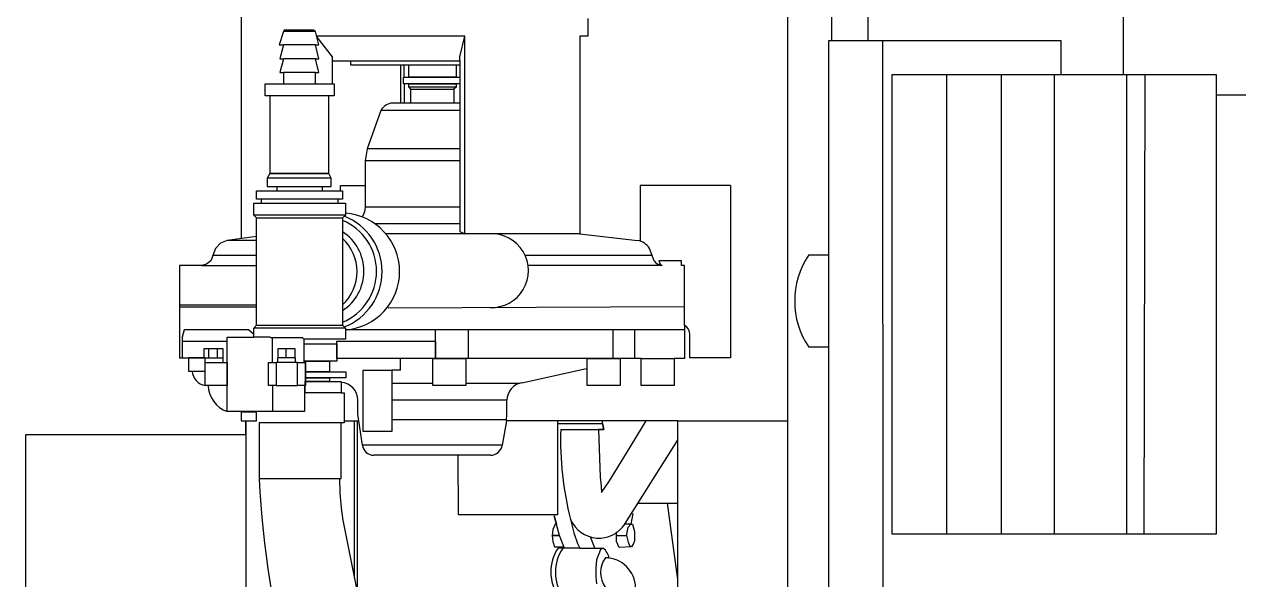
# Model space of a CAD drawing. Header units: metres. Extents: x -22 to 564, y 0 to 143.
# Drawn here: x 41.526 to 42.056, y 51.117 to 51.36 of the extents above; entities that cross this region are included whole.
import ezdxf
from ezdxf.xclip import XClip

# ---------------------------------------------------------------- set-up
doc = ezdxf.new("R2010")
doc.units = ezdxf.units.M
doc.header["$XCLIPFRAME"] = 2
doc.layers.add('XREF  PB CONJ$0$PARQUE', color=251, linetype='Continuous')
doc.layers.add('XREF PB NEURO-ONCOLOGIA$0$EQUIPO', color=8, linetype='Continuous')

# ---------------------------------------------------------------- blocks, each defined once
blk = doc.blocks.new('*U219')
at = {"color": 0}
for p, q in [((-2584, 1725.86), (-2584, 996.45)), ((-2592.96, 996.45), (-2392.32, 996.45)), ((-2592.96, 854.82), (-2592.96, 996.45)), ((-2392.32, 996.45), (-2392.32, 854.82)), ((-2592.96, 965.21), (-2392.32, 964.85)), ((-2592.96, 955.86), (-2937.66, 955.86)), ((-2392.32, 957.37), (-2592.96, 957.37)), ((-2592.96, 928.73), (-2607.73, 928.73)), ((-2607.73, 928.73), (-2607.73, 827.05)), ((-2592.96, 925.63), (-2392.32, 925.63)), ((-2392.32, 902.65), (-2592.96, 902.65)), ((-2592.96, 878.62), (-2392.32, 878.62)), ((-2392.32, 854.82), (-2592.96, 854.82)), ((-2156.33, 851.08), (-2607.73, 850.8)), ((-2607.73, 844.42), (-2637.6, 844.42)), ((-2607.73, 828.46), (-2637.6, 828.46)), ((-2607.73, 827.05), (-2156.33, 827.05)), ((-2514.2, 827.05), (-2514.2, 818.38)), ((-2473.94, 827.05), (-2473.94, 818.38)), ((-2657.53, 809.08), (-2036.13, 809.08)), ((-2441.84, 761.29), (-2441.84, 809.08)), ((-2544.62, 784.23), (-2469.29, 784.23)), ((-2544.62, 784.23), (-2544.62, 744.83)), ((-2469.29, 784.23), (-2469.29, 766.54)), ((-2483.52, 764.21), (-2509.6, 764.21)), ((-2509.6, 764.21), (-2509.6, 762.8)), ((-2491.59, 764.21), (-2491.04, 634.75)), ((-2483.52, 764.21), (-2469.01, 764.21)), ((-2481.51, 764.21), (-2481.51, 616.01)), ((-2469.29, 766.54), (-2479.46, 766.54)), ((-2469.01, 764.21), (-2469.01, 759.63)), ((-2509.6, 762.8), (-2511.61, 762.8)), ((-2511.61, 762.8), (-2511.61, 752.95)), ((-2469.01, 759.63), (-2457.21, 759.63)), ((-2469.01, 745.17), (-2469.01, 759.63)), ((-2457.21, 759.63), (-2457.21, 745.17)), ((-2036.13, 761.29), (-2441.84, 761.29)), ((-2441.84, 761.29), (-2441.84, 686.33)), ((-2433.72, 761.29), (-2396.9, 738.15)), ((-2405.9, 743.92), (-2405.9, 761.29)), ((-2405.9, 756.55), (-2372.57, 761.02)), ((-2511.61, 752.95), (-2510.15, 753.49)), ((-2510.15, 753.49), (-2509.6, 754.36)), ((-2509.6, 754.36), (-2509.6, 695.83)), ((-2511.61, 750.94), (-2517.08, 748.89)), ((-2513.93, 750.03), (-2513.93, 694.58)), ((-2544.62, 744.83), (-2520.31, 744.83)), ((-2523.46, 718.47), (-2520.59, 743.64)), ((-2469.01, 745.17), (-2469.02, 615.69)), ((-2457.21, 745.17), (-2469.01, 745.17)), ((-2427.75, 738.74), (-2441.84, 747.4)), ((-2469.01, 742.5), (-2481.51, 742.5)), ((-2415.62, 731.33), (-2427.75, 738.74)), ((-2401.3, 741.64), (-2396.65, 740.73)), ((-2396.65, 741.36), (-2393.46, 742.37)), ((-2396.65, 740.73), (-2396.65, 741.36)), ((-2395.32, 739.59), (-2396.65, 740.72)), ((-2396.65, 740.72), (-2396.65, 737.78)), ((-2393.09, 739.12), (-2395.32, 739.59)), ((-2393.46, 742.37), (-2389.4, 742.37)), ((-2391.6, 738.79), (-2393.09, 739.12)), ((-2391.68, 738.76), (-2388.8, 739.59)), ((-2391.68, 734.43), (-2391.68, 738.76)), ((-2389.4, 742.37), (-2388.21, 741.93)), ((-2388.8, 739.59), (-2387.35, 740.18)), ((-2388.21, 741.93), (-2386.8, 741.04)), ((-2387.35, 740.18), (-2386.8, 740.73)), ((-2386.8, 741.04), (-2386.52, 735.57)), ((-2469.01, 732.93), (-2481.51, 732.93)), ((-2469.01, 736.1), (-2457.21, 736.1)), ((-2469.01, 721.64), (-2469.01, 736.1)), ((-2457.21, 736.1), (-2457.21, 721.64)), ((-2391.68, 734.43), (-2393.39, 734.43)), ((-2389.08, 734.43), (-2391.68, 734.43)), ((-2386.52, 735.57), (-2389.08, 734.43)), ((-2440.65, 728.32), (-2441.84, 728.32)), ((-2441.84, 728.32), (-2441.84, 708.62)), ((-2438.05, 728.87), (-2440.65, 728.32)), ((-2440.65, 728.32), (-2438.05, 728.87)), ((-2440.65, 708.62), (-2440.65, 728.32)), ((-2438.05, 710.08), (-2438.05, 728.87)), ((-2438.05, 728.87), (-2437.97, 726.55)), ((-2437.97, 726.55), (-2417.23, 727.24)), ((-2417.23, 727.24), (-2413.29, 727.69)), ((-2410.52, 727.84), (-2415.62, 731.33)), ((-2413.29, 727.69), (-2410.52, 727.84)), ((-2386.25, 725), (-2386.25, 728.6)), ((-2386.25, 728.6), (-2385.66, 727.46)), ((-2385.66, 727.46), (-2381.05, 725.68)), ((-2617.53, 721.94), (-2609.74, 721.94)), ((-2609.74, 721.94), (-2609.74, 718.47)), ((-2457.21, 721.64), (-2469.01, 721.64)), ((-2386.25, 725), (-2391.1, 723.14)), ((-2386.25, 718.47), (-2386.25, 725)), ((-2381.05, 725.68), (-2377.54, 725.41)), ((-2377.54, 725.41), (-2373.51, 725.45)), ((-2373.51, 725.45), (-2370.61, 725.68)), ((-2609.74, 718.47), (-2523.46, 718.47)), ((-2523.46, 718.47), (-2523.46, 668.13)), ((-2458.43, 693.03), (-2464.68, 721.39)), ((-2392.96, 715.84), (-2388.31, 717.43)), ((-2388.31, 717.43), (-2386.25, 718.47)), ((-2386.25, 718.47), (-2386.25, 711.77)), ((-2399.34, 714.25), (-2392.96, 715.84)), ((-2386.25, 711.77), (-2391.68, 709.53)), ((-2386.8, 707.42), (-2386.8, 711.5)), ((-2386.25, 711.77), (-2386.25, 710.95)), ((-2386.25, 710.95), (-2386.25, 708.9)), ((-2441.84, 708.62), (-2400.69, 708.62)), ((-2441.84, 708.62), (-2440.65, 708.62)), ((-2400.69, 708.62), (-2400.69, 665.42)), ((-2391.68, 709.53), (-2400.39, 707.21)), ((-2400.39, 707.21), (-2396.65, 708.21)), ((-2396.65, 708.21), (-2396.65, 707.62)), ((-2396.65, 707.62), (-2394.36, 706.62)), ((-2394.36, 706.62), (-2391.68, 706.34)), ((-2391.68, 706.34), (-2391.68, 709.53)), ((-2391.68, 709.53), (-2391.68, 706.34)), ((-2391.68, 706.34), (-2389.09, 706.62)), ((-2389.09, 706.62), (-2386.8, 707.42)), ((-2458.3, 668.68), (-2458.3, 692.43)), ((-2444.71, 686.6), (-2450.82, 686.6)), ((-2450.82, 686.6), (-2450.82, 636.26)), ((-2441.84, 686.33), (-2444.71, 686.6)), ((-2442.43, 636.26), (-2442.43, 686.32)), ((-2441.84, 686.33), (-2431.12, 684.55)), ((-2431.12, 684.55), (-2431.12, 623.49)), ((-2426.79, 679.36), (-2426.79, 628.46)), ((-2469.01, 669.82), (-2481.51, 669.82)), ((-2469.01, 668.68), (-2457.21, 668.68)), ((-2469.01, 654.22), (-2469.01, 668.68)), ((-2457.21, 668.68), (-2457.21, 654.22)), ((-2523.46, 668.13), (-2609.74, 668.13)), ((-2609.74, 668.13), (-2609.74, 603.45)), ((-2600.8, 666.03), (-2609.74, 668.13)), ((-2599.02, 666.03), (-2600.8, 666.03)), ((-2599.02, 610.17), (-2599.02, 666.03)), ((-2599.02, 666.03), (-2524.51, 666.03)), ((-2597.29, 618.24), (-2597.29, 666.03)), ((-2597.29, 664.34), (-2591.82, 664.34)), ((-2597.29, 643.78), (-2597.29, 664.34)), ((-2591.82, 666.03), (-2588.9, 666.03)), ((-2591.82, 641.41), (-2591.82, 666.03)), ((-2591.82, 664.34), (-2591.82, 643.78)), ((-2588.9, 666.03), (-2588.9, 641.41)), ((-2588.9, 664.34), (-2587.48, 664.34)), ((-2588.9, 643.78), (-2588.9, 664.34)), ((-2587.48, 664.34), (-2586.57, 663.43)), ((-2587.48, 664.34), (-2587.48, 643.78)), ((-2586.57, 663.43), (-2580.55, 663.43)), ((-2586.57, 644.65), (-2586.57, 663.43)), ((-2580.55, 666.03), (-2580.55, 636.53)), ((-2580.55, 663.43), (-2580.55, 644.65)), ((-2577.31, 666.03), (-2577.32, 631.56)), ((-2560.53, 666.03), (-2560.53, 625.54)), ((-2555.34, 666.03), (-2555.34, 624.67)), ((-2535.09, 666.03), (-2535.09, 624.63)), ((-2527.79, 666.03), (-2527.79, 628.83)), ((-2524.51, 666.03), (-2523.46, 668.13)), ((-2523.46, 668.13), (-2523.46, 633.5)), ((-2400.69, 665.42), (-2426.79, 665.21)), ((-2469.02, 655.32), (-2481.51, 655.32)), ((-2476.58, 655.32), (-2469.02, 655.32)), ((-2476.58, 612.22), (-2476.58, 655.32)), ((-2469.02, 655.32), (-2469.02, 612.22)), ((-2457.21, 654.22), (-2469.01, 654.22)), ((-2458.3, 636.26), (-2458.3, 654.22)), ((-2397.64, 615.11), (-2199.75, 654.77)), ((-2591.82, 643.78), (-2597.29, 643.78)), ((-2587.48, 643.78), (-2588.9, 643.78)), ((-2587.48, 643.78), (-2586.57, 644.45)), ((-2586.57, 644.45), (-2586.57, 644.65)), ((-2580.55, 644.65), (-2586.57, 644.65)), ((-2591.82, 641.73), (-2597.29, 641.73)), ((-2597.29, 640.04), (-2580.55, 640.04)), ((-2588.9, 641.41), (-2591.82, 641.41)), ((-2588.9, 641.73), (-2580.55, 641.73)), ((-2463.86, 640.04), (-2469.02, 640.04)), ((-2463.86, 640.04), (-2463.86, 636.26)), ((-2577.31, 631.56), (-2560.53, 625.54)), ((-2463.86, 636.26), (-2437.14, 636.26)), ((-2463.86, 623.76), (-2463.86, 636.26)), ((-2437.14, 636.26), (-2437.14, 623.76)), ((-2560.53, 625.54), (-2555.34, 624.67)), ((-2555.34, 624.67), (-2535.09, 624.63)), ((-2544.62, 613.91), (-2544.6, 624.65)), ((-2535.09, 624.63), (-2533.04, 624.35)), ((-2533.04, 624.35), (-2531.03, 623.49)), ((-2437.14, 623.76), (-2463.86, 623.76)), ((-2444.71, 621.44), (-2450.82, 621.44)), ((-2431.12, 623.49), (-2444.71, 621.44)), ((-2441.84, 615.42), (-2441.84, 621.89)), ((-2441.84, 620.02), (-2441.84, 621.16)), ((-2441.84, 621.16), (-2367.43, 621.16)), ((-2599.02, 618.24), (-2597.29, 618.24)), ((-2536.78, 616.01), (-2531.58, 616.01)), ((-2536.78, 575.97), (-2536.78, 616.01)), ((-2531.58, 616.01), (-2531.58, 575.97)), ((-2531.58, 616.01), (-2530.39, 614.78)), ((-2483.52, 614.78), (-2482.33, 616.01)), ((-2482.33, 616.01), (-2482.33, 575.98)), ((-2482.33, 616.01), (-2477.45, 616.01)), ((-2477.45, 616.01), (-2477.45, 597.77)), ((-2463.22, 616.28), (-2460.62, 616.28)), ((-2463.22, 598.59), (-2463.22, 616.28)), ((-2460.62, 616.28), (-2460.62, 598.59)), ((-2453.97, 614.18), (-2453.97, 615.42)), ((-2453.97, 615.42), (-2440.92, 615.42)), ((-2373.11, 620.02), (-2441.84, 620.02)), ((-2440.92, 615.42), (-2440.92, 614.18)), ((-2609.25, 603.57), (-2600.8, 610.17)), ((-2600.8, 610.17), (-2599.02, 610.17)), ((-2599.02, 610.17), (-2588.9, 610.17)), ((-2588.9, 611.08), (-2583.7, 611.08)), ((-2588.9, 580.94), (-2588.9, 611.08)), ((-2583.7, 611.08), (-2583.7, 580.94)), ((-2542.29, 613.91), (-2544.62, 613.91)), ((-2542.29, 614.78), (-2538.51, 614.78)), ((-2542.29, 577.2), (-2542.29, 614.78)), ((-2538.51, 614.78), (-2538.51, 577.2)), ((-2538.51, 612.77), (-2536.78, 612.77)), ((-2530.39, 614.78), (-2483.52, 614.78)), ((-2530.39, 577.2), (-2530.39, 614.78)), ((-2483.52, 577.2), (-2483.52, 614.78)), ((-2469.02, 612.22), (-2476.58, 612.22)), ((-2475.4, 612.22), (-2467.83, 612.22)), ((-2475.4, 598.04), (-2475.4, 612.22)), ((-2467.83, 612.22), (-2467.83, 598.04)), ((-2458.94, 614.18), (-2453.97, 614.18)), ((-2458.94, 598.5), (-2458.94, 614.18)), ((-2453.97, 614.18), (-2453.97, 598.5)), ((-2416.62, 614.18), (-2440.92, 614.18)), ((-2440.92, 614.18), (-2440.92, 578.3)), ((-2416.62, 578.3), (-2416.62, 614.18)), ((-2416.62, 613.37), (-2410.24, 613.64)), ((-2549.86, 608.76), (-2583.7, 608.76)), ((-2583.7, 608.76), (-2583.7, 582.99)), ((-2547.77, 609.85), (-2549.86, 608.76)), ((-2549.86, 608.76), (-2549.86, 582.99)), ((-2549.86, 582.99), (-2549.86, 608.76)), ((-2544.07, 609.85), (-2547.77, 609.85)), ((-2547.77, 609.85), (-2547.77, 581.81)), ((-2544.07, 581.81), (-2544.07, 609.85)), ((-2544.07, 605.84), (-2542.29, 605.84)), ((-2467.83, 609.03), (-2463.22, 609.03)), ((-2467.83, 598.59), (-2467.83, 609.03)), ((-2463.22, 609.03), (-2463.22, 598.59)), ((-2460.62, 609.03), (-2458.94, 609.03)), ((-2460.62, 598.59), (-2460.62, 609.03)), ((-2458.94, 609.03), (-2458.94, 598.59)), ((-2611.79, 602.92), (-2612.34, 602.1)), ((-2612.34, 602.1), (-2612.34, 589.29)), ((-2605.95, 604.43), (-2611.79, 602.92)), ((-2611.79, 602.92), (-2611.79, 588.92)), ((-2609.74, 603.45), (-2609.25, 603.57)), ((-2599.89, 604.43), (-2605.95, 602.92)), ((-2605.95, 602.92), (-2605.95, 604.43)), ((-2605.95, 602.92), (-2605.95, 589.01)), ((-2593.87, 604.43), (-2599.89, 602.92)), ((-2599.89, 602.92), (-2599.89, 604.43)), ((-2599.89, 602.92), (-2599.89, 589.01)), ((-2593.87, 602.92), (-2593.87, 604.43)), ((-2593.87, 602.92), (-2593.87, 589.01)), ((-2588.9, 602.92), (-2593.87, 602.92)), ((-2477.45, 597.77), (-2478, 597.41)), ((-2478, 597.41), (-2478, 583.25)), ((-2467.28, 598.04), (-2477.45, 598.04)), ((-2467.83, 598.04), (-2475.4, 598.04)), ((-2467.28, 594.26), (-2469.29, 594.26)), ((-2469.29, 594.26), (-2469.29, 586.41)), ((-2463.22, 598.59), (-2467.83, 598.59)), ((-2467.28, 595.12), (-2467.28, 598.59)), ((-2467.28, 598.59), (-2457.2, 598.59)), ((-2457.16, 595.12), (-2467.28, 595.12)), ((-2467.28, 595.12), (-2467.28, 585.82)), ((-2457.2, 595.12), (-2467.28, 595.12)), ((-2460.62, 598.59), (-2463.22, 598.59)), ((-2458.94, 598.59), (-2460.62, 598.59)), ((-2453.97, 598.5), (-2458.94, 598.5)), ((-2457.2, 598.59), (-2457.2, 595.12)), ((-2457.2, 598.1), (-2445.85, 598.1)), ((-2457.16, 585.82), (-2457.16, 595.12)), ((-2445.85, 598.1), (-2445.85, 564.39)), ((-2612.34, 589.29), (-2611.79, 588.92)), ((-2611.79, 588.92), (-2605.95, 587.14)), ((-2605.95, 587.14), (-2605.95, 589.01)), ((-2605.95, 589.01), (-2599.89, 587.4)), ((-2599.89, 587.4), (-2599.89, 589.01)), ((-2599.89, 589.01), (-2593.87, 587.42)), ((-2593.87, 587.42), (-2593.87, 589.01)), ((-2593.87, 589.01), (-2588.9, 589.01)), ((-2473.35, 593.98), (-2469.29, 593.99)), ((-2473.35, 586.69), (-2473.35, 593.98)), ((-2469.29, 590.15), (-2473.35, 590.15)), ((-2544.07, 586.1), (-2542.3, 586.1)), ((-2467.28, 584.13), (-2478, 584.13)), ((-2469.29, 586.69), (-2473.35, 586.69)), ((-2469.29, 586.41), (-2467.28, 586.41)), ((-2467.28, 585.82), (-2457.16, 585.82)), ((-2467.28, 585.82), (-2457.16, 585.82)), ((-2467.28, 582.36), (-2467.28, 585.82)), ((-2457.16, 585.82), (-2457.16, 582.36)), ((-2457.16, 584.14), (-2445.85, 584.14)), ((-2583.7, 580.94), (-2588.9, 580.94)), ((-2583.7, 582.99), (-2549.86, 582.99)), ((-2549.86, 582.99), (-2547.77, 581.81)), ((-2547.77, 581.81), (-2544.07, 581.81)), ((-2538.51, 579.21), (-2536.78, 579.21)), ((-2478, 583.25), (-2478.27, 583.22)), ((-2478.27, 583.22), (-2478.27, 575.97)), ((-2457.16, 582.36), (-2467.28, 582.36)), ((-2440.92, 578.3), (-2416.62, 578.3)), ((-2538.51, 577.2), (-2542.29, 577.2)), ((-2531.58, 575.97), (-2536.78, 575.97)), ((-2530.39, 577.2), (-2531.58, 575.97)), ((-2531.58, 575.97), (-2530.39, 577.2)), ((-2483.52, 577.2), (-2530.39, 577.2)), ((-2522.32, 577.2), (-2520.59, 564.39)), ((-2520.59, 577.2), (-2520.59, 564.39)), ((-2513.93, 577.2), (-2513.93, 558.06)), ((-2509.6, 553.17), (-2509.6, 577.2)), ((-2492.23, 577.2), (-2492.23, 543.55)), ((-2491.59, 543.55), (-2491.59, 577.2)), ((-2482.33, 575.97), (-2483.52, 577.2)), ((-2478.27, 575.97), (-2482.33, 575.97)), ((-2479.73, 575.7), (-2481.51, 573.69)), ((-2481.51, 573.69), (-2481.51, 545.6)), ((-2479.73, 575.97), (-2479.73, 575.7)), ((-2479.73, 575.7), (-2479.73, 575.7)), ((-2478.27, 564.39), (-2478.27, 575.97)), ((-2441.84, 577.2), (-2445.58, 577.2)), ((-2445.58, 577.2), (-2445.58, 570.55)), ((-2441.84, 570.55), (-2441.84, 577.2)), ((-2645.35, 570.55), (-2521.44, 570.55)), ((-2445.58, 570.55), (-2441.84, 570.55)), ((-2435.77, 572.51), (-2441.84, 572.51)), ((-2441.84, 572.51), (-2306.86, 572.51)), ((-2435.77, 476.43), (-2435.77, 572.51)), ((-2520.59, 564.39), (-2519.4, 561.52)), ((-2467.28, 564.39), (-2478.27, 564.39)), ((-2476.58, 544.69), (-2476.58, 564.39)), ((-2473.35, 554.27), (-2473.35, 562.43)), ((-2473.35, 562.43), (-2469.29, 562.43)), ((-2469.29, 543.55), (-2469.29, 562.43)), ((-2469.29, 562.43), (-2467.28, 562.43)), ((-2467.28, 562.43), (-2467.28, 564.39)), ((-2445.85, 564.39), (-2467.28, 564.39)), ((-2467.28, 564.39), (-2457.16, 564.39)), ((-2467.28, 554.75), (-2467.28, 564.39)), ((-2457.16, 564.39), (-2457.16, 554.75)), ((-2519.4, 561.52), (-2517.08, 559.24)), ((-2517.08, 559.24), (-2511.61, 557.19)), ((-2511.61, 557.19), (-2510.15, 555.41)), ((-2469.29, 560.1), (-2473.35, 560.1)), ((-2510.15, 555.41), (-2509.6, 553.17)), ((-2509.6, 553.17), (-2509.6, 543.55)), ((-2469.29, 556.32), (-2473.35, 556.32)), ((-2469.29, 554.27), (-2473.35, 554.27)), ((-2463.49, 554.75), (-2469.29, 554.75)), ((-2469.29, 554.75), (-2469.29, 547.5)), ((-2457.16, 554.75), (-2467.28, 554.75)), ((-2463.49, 547.5), (-2463.49, 554.75)), ((-2469.29, 547.5), (-2463.49, 547.5)), ((-2509.6, 543.55), (-2469.29, 543.55)), ((-2481.51, 545.6), (-2478.27, 544.69)), ((-2478.27, 544.69), (-2469.29, 544.69)), ((-2036.13, 476.43), (-2435.77, 476.43))]:
    blk.add_line(p, q, dxfattribs=at)
for centre, radius, start, end in [((-2494.07, 848.5), 36.23, 236.2347, 303.7604), ((-2479.46, 761.83), 4.7, 90, 149.6283), ((-2514.17, 754.46), 4.36, 306.0822, 353.6522), ((-2512.29, 741.89), 8.48, 124.3742, 168.0532), ((-2368.71, 729.47), 13.31, 90.7406, 179.5563), ((-2404.06, 726.76), 13.46, 293.4697, 57.8516), ((-2380.45, 723.97), 7.42, 99.8361, 141.4522), ((-2375.5, 738.68), 11.19, 234.432, 304.5492), ((-2433.31, 847.86), 137.86, 268.0261, 284.5375), ((-2375.65, 726.97), 19.21, 236.4989, 303.5011), ((-2375.85, 724.48), 18.74, 236.2815, 305.1973), ((-2507.35, 679.85), 16.13, 357.6731, 182.8749), ((-2450.74, 694.41), 7.82, 190.2041, 269.4013), ((-2431.97, 679.43), 5.18, 359.1792, 80.5757), ((-2506.98, 614.19), 25.53, 4.0885, 175.9086), ((-2574.35, 637.03), 6.22, 184.6201, 241.534), ((-2506.96, 606.14), 25.93, 21.236, 158.7599), ((-2507.11, 605.66), 23.99, 22.348, 157.6494), ((-2431.81, 628.46), 5.02, 277.8848, 359.9989), ((-2507.14, 603.53), 20.58, 33.1143, 146.8823), ((-2506.96, 601.49), 19.63, 42.5897, 137.4103), ((-2450.82, 613.67), 7.77, 89.9897, 176.203), ((-2413.96, 700.39), 86.83, 272.4547, 280.8338), ((-2441.32, 1030.99), 453.38, 273.1571, 284.5097), ((-2457.75, 568.69), 12.65, 272.487, 340.1572), ((-2463.87, 555.92), 6.81, 273.2081, 350.1042)]:
    blk.add_arc(centre, radius, start, end, dxfattribs=at)
blk = doc.blocks.new('XREF PB NEURO-ONCOLOGIA')
at = {"layer": 'XREF PB NEURO-ONCOLOGIA$0$EQUIPO', "color": 8, "xscale": 0.0009999999999940395, "yscale": 0.0009999999999940395, "zscale": 0.0009999999999940395, "rotation": 180}
blk.add_blockref('*U219', (15.27168, 4.45117, 0), dxfattribs=at)
blk = doc.blocks.new('XREF  PB CONJ')
at = {"layer": 'XREF  PB CONJ$0$PARQUE', "true_color": 0x136734}
h = blk.add_hatch(dxfattribs=at)
h.set_pattern_fill('CROSS', color=116, scale=0.02, angle=90)
edge = h.paths.add_edge_path()
edge.add_line((3.58827, 104.60563), (1.69357, 104.36841))
edge.add_line((1.69357, 104.36841), (2.47841, 17.60831))
edge.add_line((2.47841, 17.60831), (97.731, 17.93364))
edge.add_arc((97.72474, 19.237), 1.30337, 270.27519, 363.10058)
edge.add_line((99.0262, 19.3075), (96.47621, 19.30776))
edge.add_line((96.47621, 19.30776), (96.60198, 20.22399))
edge.add_line((96.60198, 20.22399), (62.41283, 20.22399))
edge.add_arc((58.63294, 24.65353), 5.82309, 229.524665, 310.475335, ccw=False)
edge.add_line((54.85305, 20.22399), (26.25265, 20.21884))
edge.add_line((26.25265, 20.21884), (4.28368, 20.03042))
edge.add_line((4.28368, 20.03042), (4.05501, 46.6913))
edge.add_line((4.05501, 46.6913), (2.38805, 46.6912))
edge.add_line((2.38805, 46.6912), (2.38806, 54.8033))
edge.add_line((2.38806, 54.8033), (3.98543, 54.80339))
edge.add_line((3.98543, 54.80339), (3.74643, 82.66789))
edge.add_line((3.74643, 82.66789), (3.61847, 95.25564))
edge.add_line((3.61847, 95.25564), (3.58827, 104.60563))

msp = doc.modelspace()

# ---------------------------------------------------------------- block references
at = {"rotation": 90}
msp.add_blockref('XREF PB NEURO-ONCOLOGIA', (45.50103, 33.47338), dxfattribs=at)

# ---------------------------------------------------------------- next in the draw order: block references
ref = msp.add_blockref('XREF  PB CONJ', (67.8976, 28.71, 0), dxfattribs=dict(rotation=89.50849308405942))
XClip(ref).set_block_clipping_path([(-2.936402334, 82.9334608569), (21.1250270707, 82.9334608569), (21.1250270707, 49.0397586863), (26.6296707885, 49.0397586863), (26.6284018429, 17.4712422498), (-2.8531787476, 17.4341989701)])

doc.saveas('drawing.dxf')
